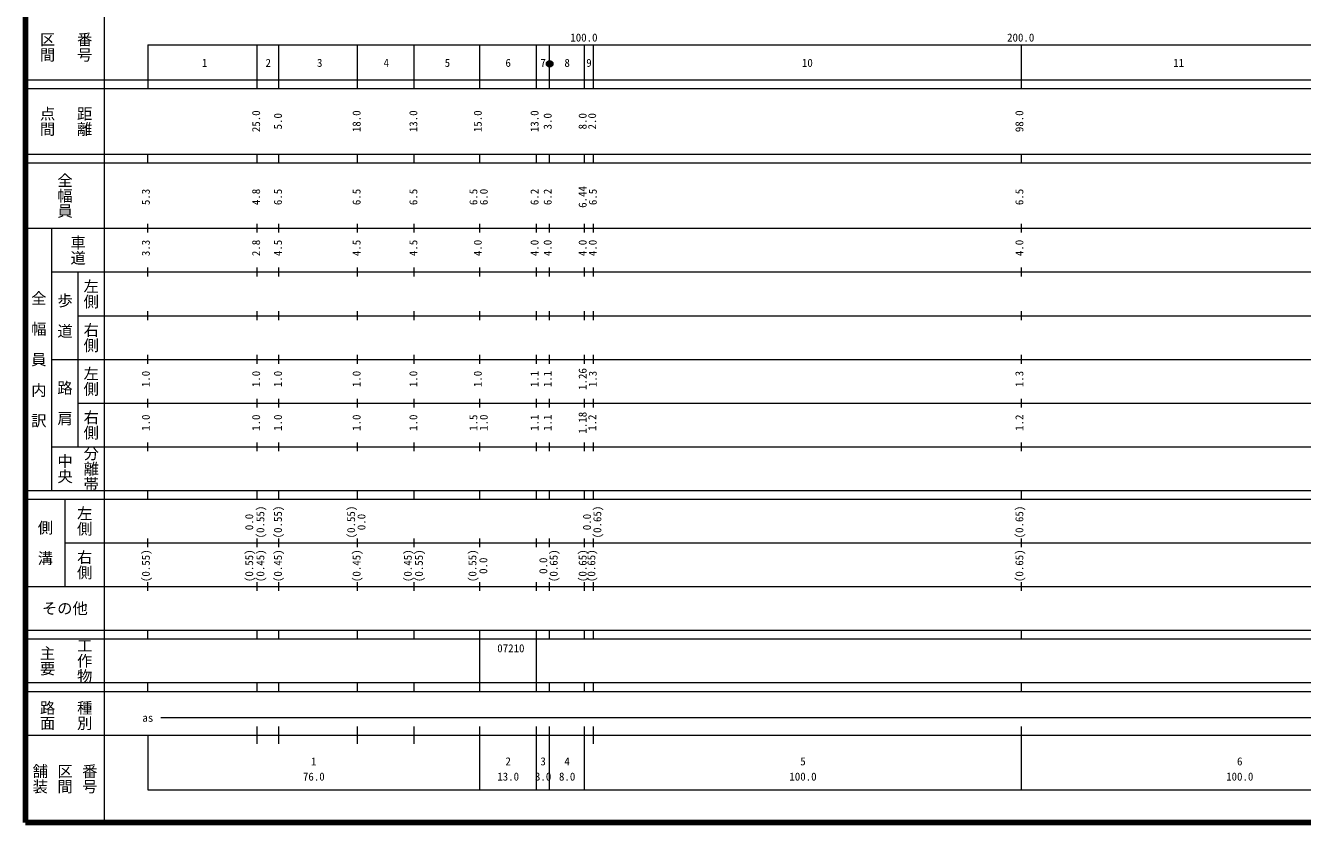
# Model space of a CAD drawing. Units: millimetres on the paper, enlarged 1000 times. Extents: x 40000 to 680000, y 20000 to 380000.
# Drawn here: x 40000 to 332357, y 20000 to 202409 of the extents above; entities that cross this region are included whole.
import ezdxf
from ezdxf.enums import TextEntityAlignment as Align

# ---------------------------------------------------------------- set-up
doc = ezdxf.new("R2010")
doc.units = ezdxf.units.MM
doc.header["$LTSCALE"] = 1000
doc.header["$PDMODE"] = 32
doc.header["$PDSIZE"] = 500
doc.layers.add('M-TTL', color=2, linetype='Continuous', lineweight=140)
doc.layers.add('M-TTL-BAND', color=7, linetype='Continuous', lineweight=13)
doc.styles.add('@ＭＳ ゴシック', font='')
doc.styles.add('ＭＳ ゴシック', font='')
doc.styles.get('@ＭＳ ゴシック').set_extended_font_data('@MS Gothic')
doc.styles.get('ＭＳ ゴシック').set_extended_font_data('MS Gothic')

msp = doc.modelspace()

# ---------------------------------------------------------------- linework, layer by layer
at = {"layer": 'M-TTL'}
for p, q in [((40000, 380000), (40000, 20000)), ((40000, 20000), (680000, 20000))]:
    msp.add_line(p, q, dxfattribs=at)
at = {"layer": 'M-TTL-BAND'}
for p, q in [((58000, 370000), (58000, 20000)), ((68000, 198000), (579000, 198000)), ((68000, 198000), (68000, 188000)), ((93000, 188000), (93000, 198000)), ((98000, 188000), (98000, 198000)), ((116000, 188000), (116000, 198000)), ((129000, 188000), (129000, 198000)), ((144000, 188000), (144000, 198000)), ((157000, 188000), (157000, 198000)), ((160000, 188000), (160000, 198000)), ((168000, 188000), (168000, 198000)), ((170000, 188000), (170000, 198000)), ((268000, 188000), (268000, 198000)), ((40000, 190000), (579000, 190000)), ((40000, 188000), (579000, 188000)), ((40000, 173000), (579000, 173000)), ((68000, 171000), (68000, 173000)), ((93000, 171000), (93000, 173000)), ((98000, 171000), (98000, 173000)), ((116000, 171000), (116000, 173000)), ((129000, 171000), (129000, 173000)), ((144000, 171000), (144000, 173000)), ((157000, 171000), (157000, 173000)), ((160000, 171000), (160000, 173000)), ((168000, 171000), (168000, 173000)), ((170000, 171000), (170000, 173000)), ((268000, 171000), (268000, 173000)), ((40000, 171000), (579000, 171000)), ((40000, 156000), (579000, 156000)), ((46000, 96000), (46000, 156000)), ((68000, 155000), (68000, 157000)), ((93000, 155000), (93000, 157000)), ((98000, 155000), (98000, 157000)), ((116000, 155000), (116000, 157000)), ((129000, 155000), (129000, 157000)), ((144000, 155000), (144000, 157000)), ((157000, 155000), (157000, 157000)), ((160000, 155000), (160000, 157000)), ((168000, 155000), (168000, 157000)), ((170000, 155000), (170000, 157000)), ((268000, 155000), (268000, 157000)), ((68000, 145000), (68000, 147000)), ((93000, 145000), (93000, 147000)), ((98000, 145000), (98000, 147000)), ((116000, 145000), (116000, 147000)), ((129000, 145000), (129000, 147000)), ((144000, 145000), (144000, 147000)), ((157000, 145000), (157000, 147000)), ((160000, 145000), (160000, 147000)), ((168000, 145000), (168000, 147000)), ((170000, 145000), (170000, 147000)), ((268000, 145000), (268000, 147000)), ((46000, 146000), (579000, 146000)), ((52000, 146000), (52000, 106000)), ((52000, 136000), (579000, 136000)), ((68000, 135000), (68000, 137000)), ((93000, 135000), (93000, 137000)), ((98000, 135000), (98000, 137000)), ((116000, 135000), (116000, 137000)), ((129000, 135000), (129000, 137000)), ((144000, 135000), (144000, 137000)), ((157000, 135000), (157000, 137000)), ((160000, 135000), (160000, 137000)), ((168000, 135000), (168000, 137000)), ((170000, 135000), (170000, 137000)), ((268000, 135000), (268000, 137000)), ((46000, 126000), (579000, 126000)), ((68000, 125000), (68000, 127000)), ((93000, 125000), (93000, 127000)), ((98000, 125000), (98000, 127000)), ((116000, 125000), (116000, 127000)), ((129000, 125000), (129000, 127000)), ((144000, 125000), (144000, 127000)), ((157000, 125000), (157000, 127000)), ((160000, 125000), (160000, 127000)), ((168000, 125000), (168000, 127000)), ((170000, 125000), (170000, 127000)), ((268000, 125000), (268000, 127000)), ((68000, 115000), (68000, 117000)), ((93000, 115000), (93000, 117000)), ((98000, 115000), (98000, 117000)), ((116000, 115000), (116000, 117000)), ((129000, 115000), (129000, 117000)), ((144000, 115000), (144000, 117000)), ((157000, 115000), (157000, 117000)), ((160000, 115000), (160000, 117000)), ((168000, 115000), (168000, 117000)), ((170000, 115000), (170000, 117000)), ((268000, 115000), (268000, 117000)), ((52000, 116000), (579000, 116000)), ((46000, 106000), (579000, 106000)), ((68000, 105000), (68000, 107000)), ((93000, 105000), (93000, 107000)), ((98000, 105000), (98000, 107000)), ((116000, 105000), (116000, 107000)), ((129000, 105000), (129000, 107000)), ((144000, 105000), (144000, 107000)), ((157000, 105000), (157000, 107000)), ((160000, 105000), (160000, 107000)), ((168000, 105000), (168000, 107000)), ((170000, 105000), (170000, 107000)), ((268000, 105000), (268000, 107000)), ((40000, 96000), (579000, 96000)), ((40000, 94000), (579000, 94000)), ((49000, 94000), (49000, 74000)), ((68000, 94000), (68000, 96000)), ((93000, 94000), (93000, 96000)), ((98000, 94000), (98000, 96000)), ((116000, 94000), (116000, 96000)), ((129000, 94000), (129000, 96000)), ((144000, 94000), (144000, 96000)), ((157000, 94000), (157000, 96000)), ((160000, 94000), (160000, 96000)), ((168000, 94000), (168000, 96000)), ((170000, 94000), (170000, 96000)), ((268000, 94000), (268000, 96000)), ((68000, 83000), (68000, 85000)), ((93000, 83000), (93000, 85000)), ((98000, 83000), (98000, 85000)), ((116000, 83000), (116000, 85000)), ((129000, 83000), (129000, 85000)), ((144000, 83000), (144000, 85000)), ((157000, 83000), (157000, 85000)), ((160000, 83000), (160000, 85000)), ((168000, 83000), (168000, 85000)), ((170000, 83000), (170000, 85000)), ((268000, 83000), (268000, 85000)), ((49000, 84000), (579000, 84000)), ((40000, 74000), (579000, 74000)), ((68000, 73000), (68000, 75000)), ((93000, 73000), (93000, 75000)), ((98000, 73000), (98000, 75000)), ((116000, 73000), (116000, 75000)), ((129000, 73000), (129000, 75000)), ((144000, 73000), (144000, 75000)), ((157000, 73000), (157000, 75000)), ((160000, 73000), (160000, 75000)), ((168000, 73000), (168000, 75000)), ((170000, 73000), (170000, 75000)), ((268000, 73000), (268000, 75000)), ((40000, 64000), (579000, 64000)), ((40000, 62000), (579000, 62000)), ((68000, 62000), (68000, 64000)), ((93000, 62000), (93000, 64000)), ((98000, 62000), (98000, 64000)), ((116000, 62000), (116000, 64000)), ((129000, 62000), (129000, 64000)), ((144000, 62000), (144000, 64000)), ((144000, 52000), (144000, 62000)), ((157000, 62000), (157000, 64000)), ((157000, 52000), (157000, 62000)), ((160000, 62000), (160000, 64000)), ((168000, 62000), (168000, 64000)), ((170000, 62000), (170000, 64000)), ((268000, 62000), (268000, 64000)), ((40000, 52000), (579000, 52000)), ((40000, 50000), (579000, 50000)), ((68000, 50000), (68000, 52000)), ((93000, 50000), (93000, 52000)), ((98000, 50000), (98000, 52000)), ((116000, 50000), (116000, 52000)), ((129000, 50000), (129000, 52000)), ((144000, 50000), (144000, 52000)), ((157000, 50000), (157000, 52000)), ((160000, 50000), (160000, 52000)), ((168000, 50000), (168000, 52000)), ((170000, 50000), (170000, 52000)), ((268000, 50000), (268000, 52000)), ((71000, 44000), (537000, 44000)), ((93000, 38000), (93000, 42000)), ((98000, 38000), (98000, 42000)), ((116000, 38000), (116000, 42000)), ((129000, 38000), (129000, 42000)), ((144000, 27500), (144000, 42000)), ((157000, 27500), (157000, 42000)), ((160000, 27500), (160000, 42000)), ((168000, 27500), (168000, 42000)), ((170000, 38000), (170000, 42000)), ((268000, 27500), (268000, 42000)), ((40000, 40000), (579000, 40000)), ((68000, 40000), (68000, 27500)), ((68000, 27500), (579000, 27500))]:
    msp.add_line(p, q, dxfattribs=at)
for radius in [750, 600, 450, 300, 150, 20]:
    msp.add_circle((160000, 193627), radius, dxfattribs=at)
msp.add_point((160000, 193627), dxfattribs=at)

# ---------------------------------------------------------------- texts
at = {"layer": 'M-TTL-BAND', "style": '@ＭＳ ゴシック'}
for s, p in [('区間', (45000, 197500)), ('番号', (53500, 197500)), ('点間', (45000, 180500)), ('距離', (53500, 180500)), ('全幅員', (49000, 163500)), ('車道', (52000, 151000)), ('左側', (55000, 141000)), ('全\u3000幅\u3000員\u3000内\u3000訳', (43000, 126000)), ('歩\u3000道', (49000, 136000)), ('右側', (55000, 131000)), ('左側', (55000, 121000)), ('路\u3000肩', (49000, 116000)), ('右側', (55000, 111000)), ('分離帯', (55000, 101000)), ('中央', (49000, 101000)), ('左側', (53500, 89000)), ('側\u3000溝', (44500, 84000)), ('右側', (53500, 79000)), ('工作物', (53500, 57000)), ('主要', (45000, 57000)), ('路面', (45000, 44500)), ('種別', (53500, 44500)), ('舗装', (43333, 30000)), ('区間', (49000, 30000)), ('番号', (54667, 30000))]:
    msp.add_text(s, height=2566, rotation=270, dxfattribs=at).set_placement(p, align=Align.MIDDLE_CENTER)
at = {"layer": 'M-TTL-BAND', "style": 'ＭＳ ゴシック'}
for s, p in [('100.0', (167844, 198195)), ('200.0', (267844, 198195)), ('1', (80999, 192405)), ('2', (95577, 192405)), ('3', (107353, 192405)), ('4', (122603, 192405)), ('5', (136593, 192405)), ('6', (150500, 192405)), ('7', (158500, 192405)), ('8', (164000, 192405)), ('9', (169000, 192405)), ('10', (219000, 192405)), ('11', (304000, 192405)), ('as', (68000, 42500)), ('1', (106000, 32523)), ('2', (150500, 32523)), ('3', (158500, 32523)), ('4', (164000, 32523)), ('5', (218000, 32523)), ('6', (318000, 32523)), ('76.0', (106000, 29033)), ('13.0', (150500, 29033)), ('3.0', (158500, 29033)), ('8.0', (164000, 29033)), ('100.0', (218000, 29033)), ('100.0', (318000, 29033))]:
    msp.add_text(s, height=1833, dxfattribs=at).set_placement(p, align=Align.BOTTOM_CENTER)
for s, p in [('25.0', (94250, 180500)), ('5.0', (99250, 180500)), ('18.0', (117250, 180500)), ('13.0', (130250, 180500)), ('15.0', (145000, 180500)), ('13.0', (158000, 180500)), ('3.0', (161000, 180500)), ('8.0', (169000, 180500)), ('2.0', (171183, 180500)), ('98.0', (269000, 180500)), ('5.3', (69000, 163174)), ('4.8', (94250, 163174)), ('6.5', (99250, 163174)), ('6.5', (117250, 163174)), ('6.5', (130250, 163174)), ('6.5', (144000, 163174)), ('6.0', (146370, 163174)), ('6.2', (158000, 163174)), ('6.2', (161000, 163174)), ('6.44', (169000, 163174)), ('6.5', (171334, 163174)), ('6.5', (269000, 163174)), ('3.3', (69000, 151500)), ('2.8', (94250, 151500)), ('4.5', (99250, 151500)), ('4.5', (117250, 151500)), ('4.5', (130250, 151500)), ('4.0', (145000, 151500)), ('4.0', (158000, 151500)), ('4.0', (161000, 151500)), ('4.0', (169000, 151500)), ('4.0', (171308, 151500)), ('4.0', (269000, 151500)), ('1.0', (69000, 121500)), ('1.0', (94250, 121500)), ('1.0', (99250, 121500)), ('1.0', (117250, 121500)), ('1.0', (130250, 121500)), ('1.0', (145000, 121500)), ('1.1', (158000, 121500)), ('1.1', (161000, 121500)), ('1.26', (169000, 121500)), ('1.3', (171327, 121500)), ('1.3', (269000, 121500)), ('1.0', (69000, 111500)), ('1.0', (94250, 111500)), ('1.0', (99250, 111500)), ('1.0', (117250, 111500)), ('1.0', (130250, 111500)), ('1.5', (144000, 111500)), ('1.0', (146370, 111500)), ('1.1', (158000, 111500)), ('1.1', (161000, 111500)), ('1.18', (169000, 111500)), ('1.2', (171209, 111500)), ('1.2', (269000, 111500)), ('(0.55)', (95228, 88764)), ('(0.55)', (99250, 88764)), ('(0.55)', (116000, 88764)), ('(0.65)', (172370, 88764)), ('(0.65)', (269000, 88764)), ('0.0', (92669, 88764)), ('0.0', (118370, 88764)), ('0.0', (170000, 88764)), ('(0.55)', (69000, 78764)), ('(0.55)', (92669, 78764)), ('(0.45)', (95228, 78764)), ('(0.45)', (99250, 78764)), ('(0.45)', (117250, 78764)), ('(0.45)', (128979, 78764)), ('(0.55)', (131526, 78764)), ('(0.55)', (143780, 78764)), ('(0.65)', (162370, 78764)), ('(0.65)', (169000, 78764)), ('(0.65)', (171000, 78764)), ('(0.65)', (269000, 78764)), ('0.0', (146268, 78764)), ('0.0', (160000, 78764))]:
    msp.add_text(s, height=1833, rotation=90, dxfattribs=at).set_placement(p, align=Align.BOTTOM_CENTER)
msp.add_text('その他', height=2566, dxfattribs=at).set_placement((49000, 69000), align=Align.MIDDLE_CENTER)
msp.add_text('07210', height=1833, dxfattribs=at).set_placement((148000, 58405), align=Align.BOTTOM_LEFT)

doc.saveas('drawing.dxf')
